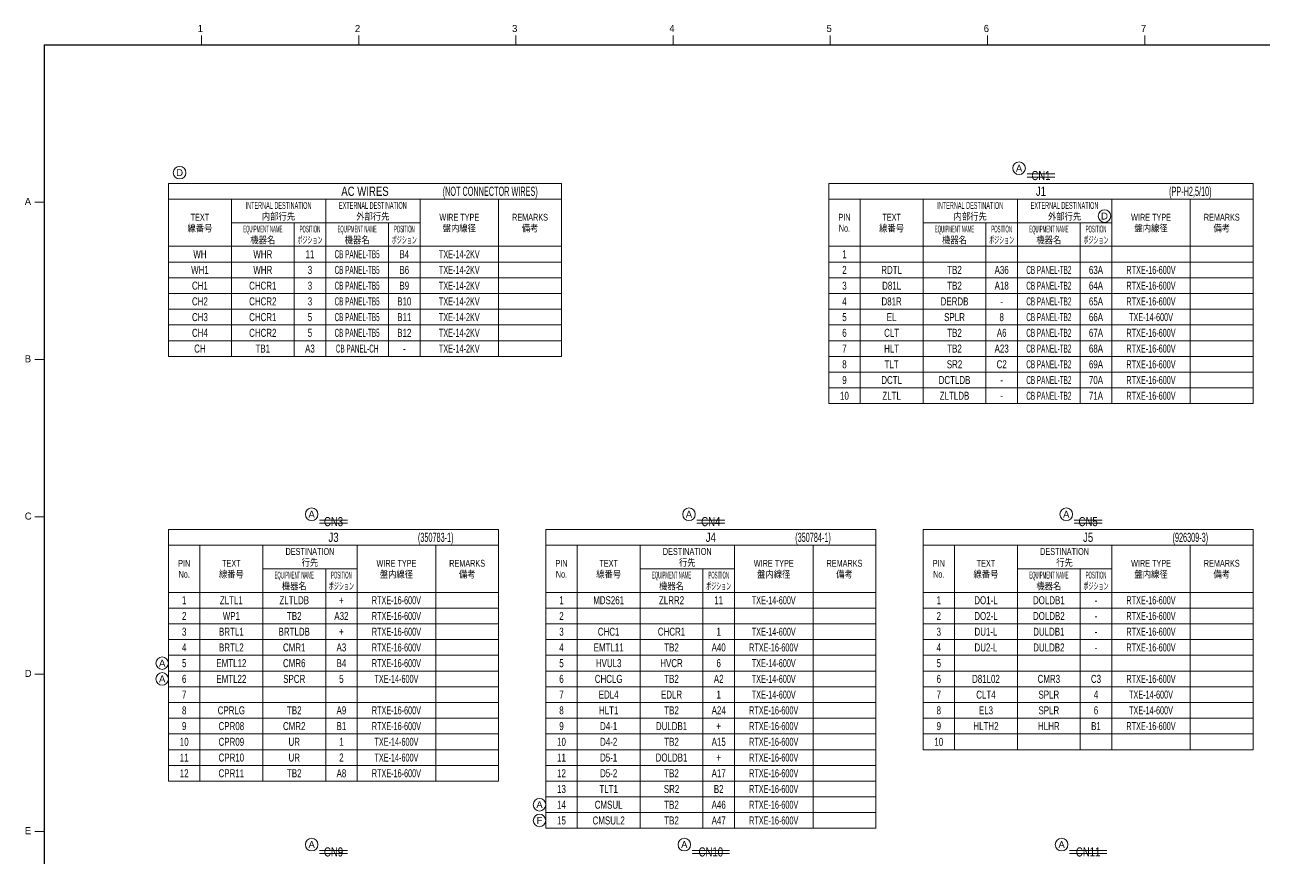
# Model space of a CAD drawing. Header units: millimetres. Extents: x 10 to 821, y 12 to 580.
# Drawn here: x 29.3 to 423.5, y 315.5 to 580.4 of the extents above; entities that cross this region are included whole.
import ezdxf
from ezdxf.enums import TextEntityAlignment as Align

# ---------------------------------------------------------------- set-up
doc = ezdxf.new("R2010")
doc.units = ezdxf.units.MM
for name, color, linetype in [('GR1_02', 7, 'Continuous'), ('GR1_04', 7, 'Continuous'), ('GR1_06', 7, 'Continuous'), ('GR1_07', 7, 'Continuous'), ('GR1_08', 7, 'Continuous'), ('図面枠B6M', 7, 'Continuous')]:
    doc.layers.add(name, color=color, linetype=linetype)
doc.styles.add('HG丸ｺﾞｼｯｸM-PRO', font='')
doc.styles.get('HG丸ｺﾞｼｯｸM-PRO').set_extended_font_data('HG丸ｺﾞｼｯｸM-PRO')

# ---------------------------------------------------------------- blocks, each defined once
blk = doc.blocks.new('BLKF023')
at = {"layer": '図面枠B6M', "color": 4, "linetype": 'Continuous', "lineweight": 13}
for p, q in [((85.5, 577), (85.5, 574)), ((135.5, 577), (135.5, 574)), ((185.5, 577), (185.5, 574)), ((235.5, 577), (235.5, 574)), ((285.5, 577), (285.5, 574)), ((335.5, 577), (335.5, 574)), ((385.5, 577), (385.5, 574)), ((32.5, 524), (35.5, 524)), ((32.5, 474), (35.5, 474)), ((32.5, 424), (35.5, 424)), ((32.5, 374), (35.5, 374)), ((32.5, 324), (35.5, 324))]:
    blk.add_line(p, q, dxfattribs=at)
at = {"layer": '図面枠B6M', "color": 2, "linetype": 'Continuous', "lineweight": 25}
for q in [(35.5, 20), (821, 574)]:
    blk.add_line((35.5, 574), q, dxfattribs=at)
at = {"layer": '図面枠B6M', "color": 4, "linetype": 'Continuous', "lineweight": 13, "style": 'HG丸ｺﾞｼｯｸM-PRO'}
for s, width, p in [('1', 1.003994, (84.29, 577.45)), ('2', 1.003994, (134.3, 577.45)), ('3', 1.003994, (184.29, 577.45)), ('4', 1.003994, (234.29, 577.45)), ('5', 1.003994, (284.29, 577.45)), ('6', 1.003994, (334.29, 577.45)), ('7', 1.003994, (384.29, 577.45)), ('A', 1.002405, (29.29, 522.45)), ('B', 1.004704, (29.29, 472.45)), ('C', 1.001214, (29.29, 422.45)), ('D', 1.002334, (29.29, 372.45)), ('E', 1.001589, (29.29, 322.45))]:
    blk.add_text(s, height=2.25, dxfattribs=dict(at, width=width)).set_placement(p, align=Align.BOTTOM_LEFT)
blk = doc.blocks.new('BLKF043')
at = {"layer": 'GR1_02', "color": 4, "linetype": 'Continuous', "lineweight": 13}
for p, q in [((75, 420), (180, 420)), ((75, 420), (75, 340)), ((180, 420), (180, 340)), ((75, 415), (180, 415)), ((85, 415), (85, 340)), ((105, 415), (105, 340)), ((135, 415), (135, 340)), ((160, 415), (160, 340)), ((105, 407.5), (135, 407.5)), ((125, 407.5), (125, 340)), ((75, 400), (180, 400)), ((75, 395), (180, 395)), ((75, 390), (180, 390)), ((75, 385), (180, 385)), ((75, 380), (180, 380)), ((75, 375), (180, 375)), ((75, 370), (180, 370)), ((75, 365), (180, 365)), ((75, 360), (180, 360)), ((75, 355), (180, 355)), ((75, 350), (180, 350)), ((75, 345), (180, 345)), ((75, 340), (180, 340))]:
    blk.add_line(p, q, dxfattribs=at)
blk = doc.blocks.new('BLKF030')
at = {"layer": 'GR1_02', "color": 4, "linetype": 'Continuous', "lineweight": 13}
blk.add_blockref('BLKF043', (0, 0), dxfattribs=at)
at = {"layer": 'GR1_02', "color": 3, "linetype": 'Continuous', "lineweight": 35, "style": 'HG丸ｺﾞｼｯｸM-PRO'}
for s, height, width, p in [('J3', 2.909, 0.784871, (127.5, 417.5)), ('DESTINATION', 2.1818, 0.693116, (120, 413)), ('PIN', 2.182, 0.692358, (80, 409.25)), ('TEXT', 2.182, 0.694137, (95, 409.25)), ('行先', 2.182, 0.863284, (120, 409.5)), ('WIRE TYPE', 2.182, 0.692093, (147.5, 409.25)), ('REMARKS', 2.182, 0.692634, (170, 409.25)), ('No.', 2.182, 0.69162, (80, 405.75)), ('線番号', 2.182, 0.863284, (95, 405.75)), ('EQUIPMENT NAME', 2.1818, 0.375541, (115, 405.5)), ('POSITION', 2.182, 0.375403, (130, 405.5)), ('盤内線径', 2.182, 0.863284, (147.5, 405.75)), ('備考', 2.182, 0.863284, (170, 405.75)), ('機器名', 2.182, 0.863284, (115, 402)), ('ポジション', 2.182, 0.521228, (130, 402)), ('1', 2.55, 0.740651, (80, 397.5)), ('2', 2.55, 0.740651, (80, 392.5)), ('3', 2.55, 0.740651, (80, 387.5)), ('4', 2.55, 0.740651, (80, 382.5)), ('5', 2.55, 0.740651, (80, 377.5)), ('6', 2.55, 0.740651, (80, 372.5)), ('7', 2.55, 0.740651, (80, 367.5)), ('8', 2.55, 0.740651, (80, 362.5)), ('9', 2.55, 0.740651, (80, 357.5)), ('10', 2.545, 0.740651, (80, 352.5)), ('11', 2.545, 0.740651, (80, 347.5)), ('12', 2.545, 0.740651, (80, 342.5))]:
    blk.add_text(s, height=height, dxfattribs=dict(at, width=width)).set_placement(p, align=Align.MIDDLE_CENTER)
blk = doc.blocks.new('BLKF058')
at = {"layer": 'GR1_02', "color": 4, "linetype": 'Continuous', "lineweight": 13}
for p, q in [((195, 420), (300, 420)), ((195, 420), (195, 325)), ((300, 420), (300, 325)), ((195, 415), (300, 415)), ((205, 415), (205, 325)), ((225, 415), (225, 325)), ((255, 415), (255, 325)), ((280, 415), (280, 325)), ((225, 407.5), (255, 407.5)), ((245, 407.5), (245, 325)), ((195, 400), (300, 400)), ((195, 395), (300, 395)), ((195, 390), (300, 390)), ((195, 385), (300, 385)), ((195, 380), (300, 380)), ((195, 375), (300, 375)), ((195, 370), (300, 370)), ((195, 365), (300, 365)), ((195, 360), (300, 360)), ((195, 355), (300, 355)), ((195, 350), (300, 350)), ((195, 345), (300, 345)), ((195, 340), (300, 340)), ((195, 335), (300, 335)), ((195, 330), (300, 330)), ((195, 325), (300, 325))]:
    blk.add_line(p, q, dxfattribs=at)
blk = doc.blocks.new('BLKF044')
at = {"layer": 'GR1_02', "color": 4, "linetype": 'Continuous', "lineweight": 13}
blk.add_blockref('BLKF058', (0, 0), dxfattribs=at)
at = {"layer": 'GR1_02', "color": 3, "linetype": 'Continuous', "lineweight": 35, "style": 'HG丸ｺﾞｼｯｸM-PRO'}
for s, height, width, p in [('J4', 2.909, 0.784871, (247.5, 417.5)), ('DESTINATION', 2.1818, 0.693116, (240, 413)), ('PIN', 2.182, 0.692358, (200, 409.25)), ('TEXT', 2.182, 0.694137, (215, 409.25)), ('行先', 2.182, 0.863284, (240, 409.5)), ('WIRE TYPE', 2.182, 0.692093, (267.5, 409.25)), ('REMARKS', 2.182, 0.692634, (290, 409.25)), ('No.', 2.182, 0.69162, (200, 405.75)), ('線番号', 2.182, 0.863284, (215, 405.75)), ('EQUIPMENT NAME', 2.1818, 0.375541, (235, 405.5)), ('POSITION', 2.182, 0.375403, (250, 405.5)), ('盤内線径', 2.182, 0.863284, (267.5, 405.75)), ('備考', 2.182, 0.863284, (290, 405.75)), ('機器名', 2.182, 0.863284, (235, 402)), ('ポジション', 2.182, 0.521228, (250, 402)), ('1', 2.55, 0.740651, (200, 397.5)), ('2', 2.55, 0.740651, (200, 392.5)), ('3', 2.55, 0.740651, (200, 387.5)), ('4', 2.55, 0.740651, (200, 382.5)), ('5', 2.55, 0.740651, (200, 377.5)), ('6', 2.55, 0.740651, (200, 372.5)), ('7', 2.55, 0.740651, (200, 367.5)), ('8', 2.55, 0.740651, (200, 362.5)), ('9', 2.55, 0.740651, (200, 357.5)), ('10', 2.545, 0.740651, (200, 352.5)), ('11', 2.545, 0.740651, (200, 347.5)), ('12', 2.545, 0.740651, (200, 342.5)), ('13', 2.545, 0.740651, (200, 337.5)), ('14', 2.545, 0.740651, (200, 332.5)), ('15', 2.545, 0.740651, (200, 327.5))]:
    blk.add_text(s, height=height, dxfattribs=dict(at, width=width)).set_placement(p, align=Align.MIDDLE_CENTER)
blk = doc.blocks.new('BLKF072')
at = {"layer": 'GR1_02', "color": 4, "linetype": 'Continuous', "lineweight": 13}
for p, q in [((315, 420), (420, 420)), ((315, 420), (315, 350)), ((420, 420), (420, 350)), ((315, 415), (420, 415)), ((325, 415), (325, 350)), ((345, 415), (345, 350)), ((375, 415), (375, 350)), ((400, 415), (400, 350)), ((345, 407.5), (375, 407.5)), ((365, 407.5), (365, 350)), ((315, 400), (420, 400)), ((315, 395), (420, 395)), ((315, 390), (420, 390)), ((315, 385), (420, 385)), ((315, 380), (420, 380)), ((315, 375), (420, 375)), ((315, 370), (420, 370)), ((315, 365), (420, 365)), ((315, 360), (420, 360)), ((315, 355), (420, 355)), ((315, 350), (420, 350))]:
    blk.add_line(p, q, dxfattribs=at)
blk = doc.blocks.new('BLKF061')
at = {"layer": 'GR1_02', "color": 4, "linetype": 'Continuous', "lineweight": 13}
blk.add_blockref('BLKF072', (0, 0), dxfattribs=at)
at = {"layer": 'GR1_02', "color": 3, "linetype": 'Continuous', "lineweight": 35, "style": 'HG丸ｺﾞｼｯｸM-PRO'}
for s, height, width, p in [('J5', 2.909, 0.784871, (367.5, 417.5)), ('DESTINATION', 2.1818, 0.693116, (360, 413)), ('PIN', 2.182, 0.692358, (320, 409.25)), ('TEXT', 2.182, 0.694137, (335, 409.25)), ('行先', 2.182, 0.863284, (360, 409.5)), ('WIRE TYPE', 2.182, 0.692093, (387.5, 409.25)), ('REMARKS', 2.182, 0.692634, (410, 409.25)), ('No.', 2.182, 0.69162, (320, 405.75)), ('線番号', 2.182, 0.863284, (335, 405.75)), ('EQUIPMENT NAME', 2.1818, 0.375541, (355, 405.5)), ('POSITION', 2.182, 0.375403, (370, 405.5)), ('盤内線径', 2.182, 0.863284, (387.5, 405.75)), ('備考', 2.182, 0.863284, (410, 405.75)), ('機器名', 2.182, 0.863284, (355, 402)), ('ポジション', 2.182, 0.521228, (370, 402)), ('1', 2.55, 0.740651, (320, 397.5)), ('2', 2.55, 0.740651, (320, 392.5)), ('3', 2.55, 0.740651, (320, 387.5)), ('4', 2.55, 0.740651, (320, 382.5)), ('5', 2.55, 0.740651, (320, 377.5)), ('6', 2.55, 0.740651, (320, 372.5)), ('7', 2.55, 0.740651, (320, 367.5)), ('8', 2.55, 0.740651, (320, 362.5)), ('9', 2.55, 0.740651, (320, 357.5)), ('10', 2.545, 0.740651, (320, 352.5))]:
    blk.add_text(s, height=height, dxfattribs=dict(at, width=width)).set_placement(p, align=Align.MIDDLE_CENTER)
blk = doc.blocks.new('BLKF185')
at = {"layer": 'GR1_06', "color": 4, "linetype": 'Continuous', "lineweight": 13}
blk.add_circle((120.54, 424.83), 2, dxfattribs=at)
at = {"layer": 'GR1_06', "color": 4, "linetype": 'Continuous', "lineweight": 13, "style": 'HG丸ｺﾞｼｯｸM-PRO', "width": 1.042301}
blk.add_text('A', height=2.18, dxfattribs=at).set_placement((120.54, 424.83), align=Align.MIDDLE_CENTER)
blk = doc.blocks.new('BLKF186')
at = {"layer": 'GR1_06', "color": 4, "linetype": 'Continuous', "lineweight": 13}
blk.add_circle((240.54, 424.83), 2, dxfattribs=at)
at = {"layer": 'GR1_06', "color": 4, "linetype": 'Continuous', "lineweight": 13, "style": 'HG丸ｺﾞｼｯｸM-PRO', "width": 1.042301}
blk.add_text('A', height=2.18, dxfattribs=at).set_placement((240.54, 424.83), align=Align.MIDDLE_CENTER)
blk = doc.blocks.new('BLKF187')
at = {"layer": 'GR1_06', "color": 4, "linetype": 'Continuous', "lineweight": 13}
blk.add_circle((360.54, 424.83), 2, dxfattribs=at)
at = {"layer": 'GR1_06', "color": 4, "linetype": 'Continuous', "lineweight": 13, "style": 'HG丸ｺﾞｼｯｸM-PRO', "width": 1.042301}
blk.add_text('A', height=2.18, dxfattribs=at).set_placement((360.54, 424.83), align=Align.MIDDLE_CENTER)
blk = doc.blocks.new('BLKF191')
at = {"layer": 'GR1_06', "color": 4, "linetype": 'Continuous', "lineweight": 13}
blk.add_circle((120.54, 319.83), 2, dxfattribs=at)
at = {"layer": 'GR1_06', "color": 4, "linetype": 'Continuous', "lineweight": 13, "style": 'HG丸ｺﾞｼｯｸM-PRO', "width": 1.042301}
blk.add_text('A', height=2.18, dxfattribs=at).set_placement((120.54, 319.83), align=Align.MIDDLE_CENTER)
blk = doc.blocks.new('BLKF192')
at = {"layer": 'GR1_06', "color": 4, "linetype": 'Continuous', "lineweight": 13}
blk.add_circle((239.06, 319.83), 2, dxfattribs=at)
at = {"layer": 'GR1_06', "color": 4, "linetype": 'Continuous', "lineweight": 13, "style": 'HG丸ｺﾞｼｯｸM-PRO', "width": 1.042301}
blk.add_text('A', height=2.18, dxfattribs=at).set_placement((239.06, 319.83), align=Align.MIDDLE_CENTER)
blk = doc.blocks.new('BLKF193')
at = {"layer": 'GR1_06', "color": 4, "linetype": 'Continuous', "lineweight": 13}
blk.add_circle((359.06, 319.83), 2, dxfattribs=at)
at = {"layer": 'GR1_06', "color": 4, "linetype": 'Continuous', "lineweight": 13, "style": 'HG丸ｺﾞｼｯｸM-PRO', "width": 1.042301}
blk.add_text('A', height=2.18, dxfattribs=at).set_placement((359.06, 319.83), align=Align.MIDDLE_CENTER)
blk = doc.blocks.new('BLKF212')
at = {"layer": 'GR1_06', "color": 4, "linetype": 'Continuous', "lineweight": 13}
blk.add_circle((73, 377.5), 2, dxfattribs=at)
at = {"layer": 'GR1_06', "color": 4, "linetype": 'Continuous', "lineweight": 13, "style": 'HG丸ｺﾞｼｯｸM-PRO', "width": 1.042301}
blk.add_text('A', height=2.18, dxfattribs=at).set_placement((73, 377.5), align=Align.MIDDLE_CENTER)
blk = doc.blocks.new('BLKF213')
at = {"layer": 'GR1_06', "color": 4, "linetype": 'Continuous', "lineweight": 13}
blk.add_circle((73, 372.5), 2, dxfattribs=at)
at = {"layer": 'GR1_06', "color": 4, "linetype": 'Continuous', "lineweight": 13, "style": 'HG丸ｺﾞｼｯｸM-PRO', "width": 1.042301}
blk.add_text('A', height=2.18, dxfattribs=at).set_placement((73, 372.5), align=Align.MIDDLE_CENTER)
blk = doc.blocks.new('BLKF215')
at = {"layer": 'GR1_06', "color": 4, "linetype": 'Continuous', "lineweight": 13}
blk.add_circle((193, 332.5), 2, dxfattribs=at)
at = {"layer": 'GR1_06', "color": 4, "linetype": 'Continuous', "lineweight": 13, "style": 'HG丸ｺﾞｼｯｸM-PRO', "width": 1.042301}
blk.add_text('A', height=2.18, dxfattribs=at).set_placement((193, 332.5), align=Align.MIDDLE_CENTER)
blk = doc.blocks.new('BLKF266')
at = {"layer": 'GR1_02', "color": 4, "linetype": 'Continuous', "lineweight": 13}
for p, q in [((285, 530), (420, 530)), ((285, 530), (285, 460)), ((420, 530), (420, 460)), ((285, 525), (420, 525)), ((295, 525), (295, 460)), ((315, 525), (315, 460)), ((345, 525), (345, 460)), ((375, 525), (375, 460)), ((400, 525), (400, 460)), ((375, 517.5), (315, 517.5)), ((335, 517.5), (335, 460)), ((365, 517.5), (365, 460)), ((285, 510), (420, 510)), ((285, 505), (420, 505)), ((285, 500), (420, 500)), ((285, 495), (420, 495)), ((285, 490), (420, 490)), ((285, 485), (420, 485)), ((285, 480), (420, 480)), ((285, 475), (420, 475)), ((285, 470), (420, 470)), ((285, 465), (420, 465)), ((285, 460), (420, 460))]:
    blk.add_line(p, q, dxfattribs=at)
blk = doc.blocks.new('BLKF255')
at = {"layer": 'GR1_02', "color": 4, "linetype": 'Continuous', "lineweight": 13}
blk.add_blockref('BLKF266', (0, 0), dxfattribs=at)
at = {"layer": 'GR1_02', "color": 3, "linetype": 'Continuous', "lineweight": 35, "style": 'HG丸ｺﾞｼｯｸM-PRO'}
for s, height, width, p in [('J1', 2.909, 0.784871, (352.5, 527.5)), ('INTERNAL DESTINATION', 2.1818, 0.480929, (330, 523)), ('内部行先', 2.182, 0.863284, (330, 519.5)), ('EXTERNAL DESTINATION', 2.1818, 0.480828, (360, 523)), ('外部行先', 2.182, 0.863284, (360, 519.5)), ('REMARKS', 2.182, 0.692634, (410, 519.25)), ('PIN', 2.182, 0.692358, (290, 519.25)), ('No.', 2.182, 0.69162, (290, 515.75)), ('線番号', 2.182, 0.863284, (305, 515.75)), ('TEXT', 2.182, 0.694137, (305, 519.25)), ('EQUIPMENT NAME', 2.1818, 0.375541, (325, 515.5)), ('POSITION', 2.182, 0.375403, (340, 515.5)), ('EQUIPMENT NAME', 2.1818, 0.375541, (355, 515.5)), ('POSITION', 2.182, 0.375403, (370, 515.5)), ('WIRE TYPE', 2.182, 0.692093, (387.5, 519.25)), ('盤内線径', 2.182, 0.863284, (387.5, 515.75)), ('備考', 2.182, 0.863284, (410, 515.75)), ('機器名', 2.182, 0.863284, (325, 512)), ('ポジション', 2.182, 0.521228, (340, 512)), ('機器名', 2.182, 0.863284, (355, 512)), ('ポジション', 2.182, 0.521228, (370, 512)), ('1', 2.55, 0.740651, (290, 507.5)), ('2', 2.55, 0.740651, (290, 502.5)), ('3', 2.55, 0.740651, (290, 497.5)), ('4', 2.55, 0.740651, (290, 492.5)), ('5', 2.55, 0.740651, (290, 487.5)), ('6', 2.55, 0.740651, (290, 482.5)), ('7', 2.55, 0.740651, (290, 477.5)), ('8', 2.55, 0.740651, (290, 472.5)), ('9', 2.55, 0.740651, (290, 467.5)), ('10', 2.545, 0.740651, (290, 462.5))]:
    blk.add_text(s, height=height, dxfattribs=dict(at, width=width)).set_placement(p, align=Align.MIDDLE_CENTER)
blk = doc.blocks.new('BLKF281')
at = {"layer": 'GR1_06', "color": 4, "linetype": 'Continuous', "lineweight": 13}
blk.add_circle((345.54, 534.83), 2, dxfattribs=at)
at = {"layer": 'GR1_06', "color": 4, "linetype": 'Continuous', "lineweight": 13, "style": 'HG丸ｺﾞｼｯｸM-PRO', "width": 1.042301}
blk.add_text('A', height=2.18, dxfattribs=at).set_placement((345.54, 534.83), align=Align.MIDDLE_CENTER)
blk = doc.blocks.new('BLKF283')
at = {"layer": 'GR1_06', "color": 4, "linetype": 'Continuous', "lineweight": 13}
blk.add_circle((372.7, 519.61), 2, dxfattribs=at)
at = {"layer": 'GR1_06', "color": 4, "linetype": 'Continuous', "lineweight": 13, "style": 'HG丸ｺﾞｼｯｸM-PRO', "width": 1.042833}
blk.add_text('D', height=2.18, dxfattribs=at).set_placement((372.7, 519.61), align=Align.MIDDLE_CENTER)
blk = doc.blocks.new('BLKF292')
at = {"layer": 'GR1_02', "color": 4, "linetype": 'Continuous', "lineweight": 13}
for p, q in [((75, 530), (200, 530)), ((75, 530), (75, 475)), ((200, 530), (200, 475)), ((75, 525), (200, 525)), ((95, 525), (95, 475)), ((125, 525), (125, 475)), ((155, 525), (155, 475)), ((180, 525), (180, 475)), ((155, 517.5), (95, 517.5)), ((115, 517.5), (115, 475)), ((145, 517.5), (145, 475)), ((75, 510), (200, 510)), ((75, 505), (200, 505)), ((75, 500), (200, 500)), ((75, 495), (200, 495)), ((75, 490), (200, 490)), ((75, 485), (200, 485)), ((75, 480), (200, 480)), ((75, 475), (200, 475))]:
    blk.add_line(p, q, dxfattribs=at)
blk = doc.blocks.new('BLKF284')
at = {"layer": 'GR1_02', "color": 4, "linetype": 'Continuous', "lineweight": 13}
blk.add_blockref('BLKF292', (0, 0), dxfattribs=at)
at = {"layer": 'GR1_02', "color": 3, "linetype": 'Continuous', "lineweight": 35, "style": 'HG丸ｺﾞｼｯｸM-PRO'}
for s, height, width, p in [('AC WIRES', 2.909, 0.7828, (137.5, 527.5)), ('INTERNAL DESTINATION', 2.1818, 0.480929, (110, 523)), ('内部行先', 2.182, 0.863284, (110, 519.5)), ('EXTERNAL DESTINATION', 2.1818, 0.480828, (140, 523)), ('外部行先', 2.182, 0.863284, (140, 519.5)), ('REMARKS', 2.182, 0.692634, (190, 519.25)), ('線番号', 2.182, 0.863284, (85, 515.75)), ('TEXT', 2.182, 0.694137, (85, 519.25)), ('EQUIPMENT NAME', 2.1818, 0.375541, (105, 515.5)), ('POSITION', 2.182, 0.375403, (120, 515.5)), ('EQUIPMENT NAME', 2.1818, 0.375541, (135, 515.5)), ('POSITION', 2.182, 0.375403, (150, 515.5)), ('WIRE TYPE', 2.182, 0.692093, (167.5, 519.25)), ('盤内線径', 2.182, 0.863284, (167.5, 515.75)), ('備考', 2.182, 0.863284, (190, 515.75)), ('機器名', 2.182, 0.863284, (105, 512)), ('ポジション', 2.182, 0.521228, (120, 512)), ('機器名', 2.182, 0.863284, (135, 512)), ('ポジション', 2.182, 0.521228, (150, 512))]:
    blk.add_text(s, height=height, dxfattribs=dict(at, width=width)).set_placement(p, align=Align.MIDDLE_CENTER)
blk = doc.blocks.new('BLKF293')
at = {"layer": 'GR1_06', "color": 4, "linetype": 'Continuous', "lineweight": 13}
blk.add_circle((78.54, 533.41), 2, dxfattribs=at)
at = {"layer": 'GR1_06', "color": 4, "linetype": 'Continuous', "lineweight": 13, "style": 'HG丸ｺﾞｼｯｸM-PRO', "width": 1.042833}
blk.add_text('D', height=2.18, dxfattribs=at).set_placement((78.54, 533.41), align=Align.MIDDLE_CENTER)
blk = doc.blocks.new('BLKF315')
at = {"layer": 'GR1_06', "color": 4, "linetype": 'Continuous', "lineweight": 13}
blk.add_circle((193, 327.5), 2, dxfattribs=at)
at = {"layer": 'GR1_06', "color": 4, "linetype": 'Continuous', "lineweight": 13, "style": 'HG丸ｺﾞｼｯｸM-PRO', "width": 1.042153}
blk.add_text('F', height=2.18, dxfattribs=at).set_placement((193, 327.5), align=Align.MIDDLE_CENTER)

msp = doc.modelspace()

# ---------------------------------------------------------------- linework, layer by layer
at = {"layer": 'GR1_06', "color": 4, "linetype": 'Continuous', "lineweight": 13}
for p, q in [((348.06, 533), (356.94, 533)), ((348.06, 532), (356.94, 532)), ((123.06, 423), (131.94, 423)), ((123.06, 422), (131.94, 422)), ((243.06, 423), (251.94, 423)), ((243.06, 422), (251.94, 422)), ((363.06, 423), (371.94, 423)), ((363.06, 422), (371.94, 422)), ((123.06, 318), (131.94, 318)), ((123.06, 317), (131.94, 317)), ((241.58, 318), (253.42, 318)), ((241.58, 317), (253.42, 317)), ((361.58, 318), (373.42, 318)), ((361.58, 317), (373.42, 317))]:
    msp.add_line(p, q, dxfattribs=at)

# ---------------------------------------------------------------- block references
at = {"layer": 'GR1_02', "color": 4, "linetype": 'Continuous', "lineweight": 35}
for name in ['BLKF284', 'BLKF255', 'BLKF030', 'BLKF044', 'BLKF061']:
    msp.add_blockref(name, (0, 0), dxfattribs=at)
at = {"layer": 'GR1_06', "color": 4, "linetype": 'Continuous', "lineweight": 13}
for name in ['BLKF281', 'BLKF293', 'BLKF283', 'BLKF185', 'BLKF186', 'BLKF187', 'BLKF212', 'BLKF213', 'BLKF215', 'BLKF315', 'BLKF191', 'BLKF192', 'BLKF193']:
    msp.add_blockref(name, (0, 0), dxfattribs=at)
at = {"layer": '図面枠B6M', "color": 4, "linetype": 'Continuous', "lineweight": 13}
msp.add_blockref('BLKF023', (0, 0), dxfattribs=at)

# ---------------------------------------------------------------- texts
at = {"layer": 'GR1_02', "color": 3, "linetype": 'Continuous', "lineweight": 35, "style": 'HG丸ｺﾞｼｯｸM-PRO'}
for s, height, width, p in [('(NOT CONNECTOR WIRES)', 2.9091, 0.521628, (177.33, 527.5)), ('(PP-H2,5/10)', 2.9091, 0.521959, (400, 527.5)), ('(350783-1)', 2.909, 0.521176, (160, 417.5)), ('(350784-1)', 2.909, 0.521176, (280, 417.5)), ('(926309-3)', 2.909, 0.521176, (400, 417.5))]:
    msp.add_text(s, height=height, dxfattribs=dict(at, width=width)).set_placement(p, align=Align.MIDDLE_CENTER)
at = {"layer": 'GR1_04', "color": 3, "linetype": 'Continuous', "lineweight": 35, "style": 'HG丸ｺﾞｼｯｸM-PRO'}
for s, height, width, p in [('WH', 2.545, 0.741234, (85, 507.5)), ('WHR', 2.545, 0.741676, (105, 507.5)), ('11', 2.545, 0.740651, (120, 507.5)), ('CB PANEL-TB5', 2.5455, 0.472964, (135, 507.5)), ('B4', 2.545, 0.742346, (150, 507.5)), ('TXE-14-2KV', 2.545, 0.594212, (167.5, 507.5)), ('WH1', 2.545, 0.741063, (85, 502.5)), ('WHR', 2.545, 0.741676, (105, 502.5)), ('3', 2.55, 0.740651, (120, 502.5)), ('CB PANEL-TB5', 2.5455, 0.472964, (135, 502.5)), ('B6', 2.545, 0.742346, (150, 502.5)), ('TXE-14-2KV', 2.545, 0.594212, (167.5, 502.5)), ('CH1', 2.545, 0.740901, (85, 497.5)), ('CHCR1', 2.545, 0.741169, (105, 497.5)), ('3', 2.55, 0.740651, (120, 497.5)), ('CB PANEL-TB5', 2.5455, 0.472964, (135, 497.5)), ('B9', 2.545, 0.742346, (150, 497.5)), ('TXE-14-2KV', 2.545, 0.594212, (167.5, 497.5)), ('D81L', 2.545, 0.740793, (305, 497.5)), ('TB2', 2.545, 0.7416, (325, 497.5)), ('A18', 2.545, 0.741512, (340, 497.5)), ('CB PANEL-TB2', 2.5455, 0.472964, (355, 497.5)), ('64A', 2.545, 0.741512, (370, 497.5)), ('RTXE-16-600V', 2.5455, 0.593889, (387.5, 497.5)), ('CH2', 2.545, 0.740901, (85, 492.5)), ('CHCR2', 2.545, 0.741169, (105, 492.5)), ('3', 2.55, 0.740651, (120, 492.5)), ('CB PANEL-TB5', 2.5455, 0.472964, (135, 492.5)), ('B10', 2.545, 0.741783, (150, 492.5)), ('TXE-14-2KV', 2.545, 0.594212, (167.5, 492.5)), ('D81R', 2.545, 0.740748, (305, 492.5)), ('DERDB', 2.545, 0.741656, (325, 492.5)), ('CB PANEL-TB2', 2.5455, 0.472964, (355, 492.5)), ('65A', 2.545, 0.741512, (370, 492.5)), ('RTXE-16-600V', 2.5455, 0.593889, (387.5, 492.5)), ('CH3', 2.545, 0.740901, (85, 487.5)), ('CHCR1', 2.545, 0.741169, (105, 487.5)), ('CB PANEL-TB5', 2.5455, 0.472964, (135, 487.5)), ('TXE-14-2KV', 2.545, 0.594212, (167.5, 487.5)), ('SPLR', 2.545, 0.742688, (325, 487.5)), ('8', 2.55, 0.740651, (340, 487.5)), ('-', 2.55, 0.74056, (340, 492.5)), ('CB PANEL-TB2', 2.5455, 0.472964, (355, 487.5)), ('66A', 2.545, 0.741512, (370, 487.5)), ('TXE-14-600V', 2.5455, 0.593965, (387.5, 487.5)), ('5', 2.55, 0.740651, (120, 487.5)), ('B11', 2.545, 0.741783, (150, 487.5)), ('EL', 2.545, 0.74355, (305, 487.5)), ('CH4', 2.545, 0.740901, (85, 482.5)), ('CHCR2', 2.545, 0.741169, (105, 482.5)), ('5', 2.55, 0.740651, (120, 482.5)), ('CB PANEL-TB5', 2.5455, 0.472964, (135, 482.5)), ('B12', 2.545, 0.741783, (150, 482.5)), ('TXE-14-2KV', 2.545, 0.594212, (167.5, 482.5)), ('CLT', 2.545, 0.741166, (305, 482.5)), ('TB2', 2.545, 0.7416, (325, 482.5)), ('A6', 2.545, 0.741922, (340, 482.5)), ('CB PANEL-TB2', 2.5455, 0.472964, (355, 482.5)), ('67A', 2.545, 0.741512, (370, 482.5)), ('RTXE-16-600V', 2.5455, 0.593889, (387.5, 482.5)), ('CH', 2.545, 0.741017, (85, 477.5)), ('TB1', 2.545, 0.7416, (105, 477.5)), ('A3', 2.545, 0.741922, (120, 477.5)), ('CB PANEL-CH', 2.5455, 0.473262, (135, 477.5)), ('-', 2.55, 0.74056, (150, 477.5)), ('TXE-14-2KV', 2.545, 0.594212, (167.5, 477.5)), ('HLT', 2.545, 0.741545, (305, 477.5)), ('TB2', 2.545, 0.7416, (325, 477.5)), ('A23', 2.545, 0.741512, (340, 477.5)), ('CB PANEL-TB2', 2.5455, 0.472964, (355, 477.5)), ('68A', 2.545, 0.741512, (370, 477.5)), ('RTXE-16-600V', 2.5455, 0.593889, (387.5, 477.5)), ('TLT', 2.545, 0.741041, (305, 472.5)), ('SR2', 2.545, 0.741864, (325, 472.5)), ('C2', 2.545, 0.740564, (340, 472.5)), ('CB PANEL-TB2', 2.5455, 0.472964, (355, 472.5)), ('69A', 2.545, 0.741512, (370, 472.5)), ('RTXE-16-600V', 2.5455, 0.593889, (387.5, 472.5)), ('DCTL', 2.545, 0.740604, (305, 467.5)), ('DCTLDB', 2.545, 0.740903, (325, 467.5)), ('-', 2.55, 0.74056, (340, 467.5)), ('CB PANEL-TB2', 2.5455, 0.472964, (355, 467.5)), ('70A', 2.545, 0.741512, (370, 467.5)), ('RTXE-16-600V', 2.5455, 0.593889, (387.5, 467.5)), ('ZLTL', 2.545, 0.741971, (305, 462.5)), ('ZLTLDB', 2.545, 0.74179, (325, 462.5)), ('-', 2.55, 0.74056, (340, 462.5)), ('CB PANEL-TB2', 2.5455, 0.472964, (355, 462.5)), ('71A', 2.545, 0.741512, (370, 462.5)), ('RTXE-16-600V', 2.5455, 0.593889, (387.5, 462.5)), ('ZLTL1', 2.545, 0.741689, (95, 397.5)), ('ZLTLDB', 2.545, 0.74179, (115, 397.5)), ('+', 2.55, 0.74056, (130, 397.5)), ('RTXE-16-600V', 2.5455, 0.593889, (147.5, 397.5)), ('MDS261', 2.545, 0.740901, (215, 397.5)), ('ZLRR2', 2.545, 0.742179, (235, 397.5)), ('11', 2.545, 0.740651, (250, 397.5)), ('TXE-14-600V', 2.5455, 0.593965, (267.5, 397.5)), ('DO1-L', 2.545, 0.740642, (335, 397.5)), ('DOLDB1', 2.545, 0.740932, (355, 397.5)), ('RTXE-16-600V', 2.5455, 0.593889, (387.5, 397.5)), ('-', 2.55, 0.74056, (370, 397.5)), ('WP1', 2.545, 0.741362, (95, 392.5)), ('TB2', 2.545, 0.7416, (115, 392.5)), ('A32', 2.545, 0.741512, (130, 392.5)), ('RTXE-16-600V', 2.5455, 0.593889, (147.5, 392.5)), ('DO2-L', 2.545, 0.740642, (335, 392.5)), ('DOLDB2', 2.545, 0.740932, (355, 392.5)), ('-', 2.55, 0.74056, (370, 392.5)), ('RTXE-16-600V', 2.5455, 0.593889, (387.5, 392.5)), ('BRTL1', 2.545, 0.742126, (95, 387.5)), ('BRTLDB', 2.545, 0.742144, (115, 387.5)), ('+', 2.55, 0.74056, (130, 387.5)), ('RTXE-16-600V', 2.5455, 0.593889, (147.5, 387.5)), ('CHC1', 2.545, 0.740795, (215, 387.5)), ('CHCR1', 2.545, 0.741169, (235, 387.5)), ('1', 2.55, 0.740651, (250, 387.5)), ('TXE-14-600V', 2.5455, 0.593965, (267.5, 387.5)), ('DU1-L', 2.545, 0.74096, (335, 387.5)), ('DULDB1', 2.545, 0.741179, (355, 387.5)), ('-', 2.55, 0.74056, (370, 387.5)), ('RTXE-16-600V', 2.5455, 0.593889, (387.5, 387.5)), ('BRTL2', 2.545, 0.742126, (95, 382.5)), ('CMR1', 2.545, 0.741503, (115, 382.5)), ('A3', 2.545, 0.741922, (130, 382.5)), ('RTXE-16-600V', 2.5455, 0.593889, (147.5, 382.5)), ('EMTL11', 2.545, 0.741718, (215, 382.5)), ('TB2', 2.545, 0.7416, (235, 382.5)), ('A40', 2.545, 0.741512, (250, 382.5)), ('RTXE-16-600V', 2.5455, 0.593889, (267.5, 382.5)), ('DU2-L', 2.545, 0.74096, (335, 382.5)), ('DULDB2', 2.545, 0.741179, (355, 382.5)), ('RTXE-16-600V', 2.5455, 0.593889, (387.5, 382.5)), ('HVUL3', 2.545, 0.741243, (215, 377.5)), ('HVCR', 2.545, 0.741064, (235, 377.5)), ('6', 2.55, 0.740651, (250, 377.5)), ('TXE-14-600V', 2.5455, 0.593965, (267.5, 377.5)), ('-', 2.55, 0.74056, (370, 382.5)), ('CHCLG', 2.545, 0.740913, (215, 372.5)), ('TB2', 2.545, 0.7416, (235, 372.5)), ('A2', 2.545, 0.741922, (250, 372.5)), ('TXE-14-600V', 2.5455, 0.593965, (267.5, 372.5)), ('D81L02', 2.545, 0.740745, (335, 372.5)), ('CMR3', 2.545, 0.741503, (355, 372.5)), ('C3', 2.545, 0.740564, (370, 372.5)), ('RTXE-16-600V', 2.5455, 0.593889, (387.5, 372.5)), ('EDL4', 2.545, 0.741568, (215, 367.5)), ('EDLR', 2.545, 0.742105, (235, 367.5)), ('1', 2.55, 0.740651, (250, 367.5)), ('TXE-14-600V', 2.5455, 0.593965, (267.5, 367.5)), ('CLT4', 2.545, 0.741034, (335, 367.5)), ('SPLR', 2.545, 0.742688, (355, 367.5)), ('4', 2.55, 0.740651, (370, 367.5)), ('TXE-14-600V', 2.5455, 0.593965, (387.5, 367.5)), ('CPRLG', 2.545, 0.74156, (95, 362.5)), ('TB2', 2.545, 0.7416, (115, 362.5)), ('A9', 2.545, 0.741922, (130, 362.5)), ('RTXE-16-600V', 2.5455, 0.593889, (147.5, 362.5)), ('HLT1', 2.545, 0.741319, (215, 362.5)), ('TB2', 2.545, 0.7416, (235, 362.5)), ('A24', 2.545, 0.741512, (250, 362.5)), ('RTXE-16-600V', 2.5455, 0.593889, (267.5, 362.5)), ('EL3', 2.545, 0.742521, (335, 362.5)), ('SPLR', 2.545, 0.742688, (355, 362.5)), ('6', 2.55, 0.740651, (370, 362.5)), ('TXE-14-600V', 2.5455, 0.593965, (387.5, 362.5)), ('CPR08', 2.545, 0.741409, (95, 357.5)), ('CMR2', 2.545, 0.741503, (115, 357.5)), ('B1', 2.545, 0.742346, (130, 357.5)), ('RTXE-16-600V', 2.5455, 0.593889, (147.5, 357.5)), ('D4-1', 2.545, 0.740186, (215, 357.5)), ('DULDB1', 2.545, 0.741179, (235, 357.5)), ('RTXE-16-600V', 2.5455, 0.593889, (267.5, 357.5)), ('HLTH2', 2.545, 0.741365, (335, 357.5)), ('HLHR', 2.545, 0.742192, (355, 357.5)), ('B1', 2.545, 0.742346, (370, 357.5)), ('RTXE-16-600V', 2.5455, 0.593889, (387.5, 357.5)), ('+', 2.55, 0.74056, (250, 357.5)), ('CPR09', 2.545, 0.741409, (95, 352.5)), ('UR', 2.545, 0.742111, (115, 352.5)), ('1', 2.55, 0.740651, (130, 352.5)), ('TXE-14-600V', 2.5455, 0.593965, (147.5, 352.5)), ('D4-2', 2.545, 0.740186, (215, 352.5)), ('TB2', 2.545, 0.7416, (235, 352.5)), ('A15', 2.545, 0.741512, (250, 352.5)), ('RTXE-16-600V', 2.5455, 0.593889, (267.5, 352.5)), ('CPR10', 2.545, 0.741409, (95, 347.5)), ('UR', 2.545, 0.742111, (115, 347.5)), ('2', 2.55, 0.740651, (130, 347.5)), ('TXE-14-600V', 2.5455, 0.593965, (147.5, 347.5)), ('D5-1', 2.545, 0.740186, (215, 347.5)), ('DOLDB1', 2.545, 0.740932, (235, 347.5)), ('+', 2.55, 0.74056, (250, 347.5)), ('RTXE-16-600V', 2.5455, 0.593889, (267.5, 347.5)), ('CPR11', 2.545, 0.741409, (95, 342.5)), ('TB2', 2.545, 0.7416, (115, 342.5)), ('A8', 2.545, 0.741922, (130, 342.5)), ('RTXE-16-600V', 2.5455, 0.593889, (147.5, 342.5)), ('D5-2', 2.545, 0.740186, (215, 342.5)), ('TB2', 2.545, 0.7416, (235, 342.5)), ('A17', 2.545, 0.741512, (250, 342.5)), ('RTXE-16-600V', 2.5455, 0.593889, (267.5, 342.5)), ('TLT1', 2.545, 0.740939, (215, 337.5)), ('SR2', 2.545, 0.741864, (235, 337.5)), ('B2', 2.545, 0.742346, (250, 337.5)), ('RTXE-16-600V', 2.5455, 0.593889, (267.5, 337.5))]:
    msp.add_text(s, height=height, dxfattribs=dict(at, width=width)).set_placement(p, align=Align.MIDDLE_CENTER)
at = {"layer": 'GR1_06', "color": 3, "linetype": 'Continuous', "lineweight": 35, "style": 'HG丸ｺﾞｼｯｸM-PRO'}
for s, width, p in [('CN1', 0.78274, (352.5, 532.5)), ('CN3', 0.78274, (127.5, 422.5)), ('CN4', 0.78274, (247.5, 422.5)), ('CN5', 0.78274, (367.5, 422.5)), ('CN9', 0.78274, (127.5, 317.5)), ('CN10', 0.783174, (247.5, 317.5)), ('CN11', 0.783174, (367.5, 317.5))]:
    msp.add_text(s, height=2.909, dxfattribs=dict(at, width=width)).set_placement(p, align=Align.MIDDLE_CENTER)
at = {"layer": 'GR1_07', "color": 3, "linetype": 'Continuous', "lineweight": 35, "style": 'HG丸ｺﾞｼｯｸM-PRO'}
for s, height, width, p in [('RDTL', 2.545, 0.741177, (305, 502.5)), ('TB2', 2.545, 0.7416, (325, 502.5)), ('A36', 2.545, 0.741512, (340, 502.5)), ('CB PANEL-TB2', 2.5455, 0.472964, (355, 502.5)), ('63A', 2.545, 0.741512, (370, 502.5)), ('RTXE-16-600V', 2.5455, 0.593889, (387.5, 502.5)), ('EMTL12', 2.545, 0.741718, (95, 377.5)), ('CMR6', 2.545, 0.741503, (115, 377.5)), ('B4', 2.545, 0.742346, (130, 377.5)), ('RTXE-16-600V', 2.5455, 0.593889, (147.5, 377.5)), ('CMSUL', 2.545, 0.741852, (215, 332.5)), ('TB2', 2.545, 0.7416, (235, 332.5)), ('A46', 2.545, 0.741512, (250, 332.5)), ('RTXE-16-600V', 2.5455, 0.593889, (267.5, 332.5)), ('CMSUL2', 2.545, 0.74166, (215, 327.5)), ('TB2', 2.545, 0.7416, (235, 327.5)), ('A47', 2.545, 0.741512, (250, 327.5)), ('RTXE-16-600V', 2.5455, 0.593889, (267.5, 327.5))]:
    msp.add_text(s, height=height, dxfattribs=dict(at, width=width)).set_placement(p, align=Align.MIDDLE_CENTER)
at = {"layer": 'GR1_08', "color": 3, "linetype": 'Continuous', "lineweight": 35, "style": 'HG丸ｺﾞｼｯｸM-PRO'}
for s, height, width, p in [('EMTL22', 2.545, 0.741718, (95, 372.5)), ('SPCR', 2.545, 0.741986, (115, 372.5)), ('5', 2.55, 0.740651, (130, 372.5)), ('TXE-14-600V', 2.5455, 0.593965, (147.5, 372.5))]:
    msp.add_text(s, height=height, dxfattribs=dict(at, width=width)).set_placement(p, align=Align.MIDDLE_CENTER)

doc.saveas('drawing.dxf')
